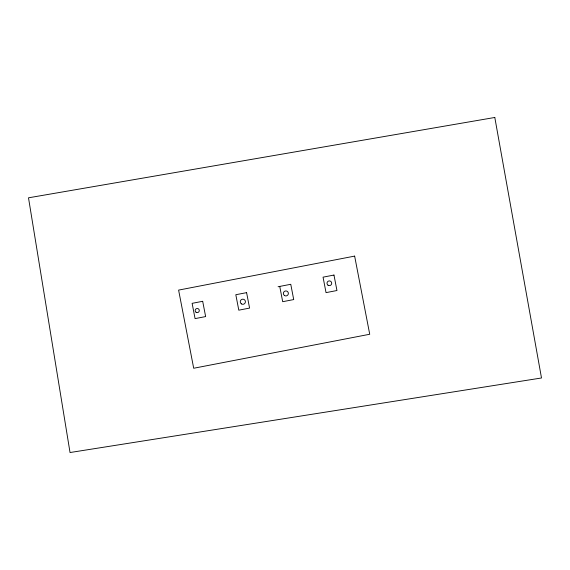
<?xml version="1.0" encoding="UTF-8"?>
<svg xmlns="http://www.w3.org/2000/svg" width="570" height="570" viewBox="0 0 570 570"><rect width="100%" height="100%" fill="white"/><g stroke="black" fill="none" stroke-linecap="round" stroke-linejoin="round"><path stroke-width="0.85" d="M278.082 286.738L290.764 284.295L293.714 299.571L282.692 301.701L279.742 286.418M354.64 256.108L178.609 290.102L193.693 368.249L369.723 334.255L354.64 256.108M333.97 275.054L323.055 277.163L326.04 292.631L336.956 290.522L333.97 275.054M246.596 292.645L235.816 294.726L238.802 310.173L249.582 308.092L246.596 292.645M202.685 301.302L192.118 303.34L195.068 318.616L205.635 316.578L202.685 301.302M494.803 117.47L28.5 197.811L70.032 452.53L541.5 377.981L494.803 117.47M284.466 295.509A2.501 2.501 0 0 0 288.37 293.614A2.501 2.501 0 0 0 284.779 291.185A2.501 2.501 0 0 0 284.466 295.509M241.395 303.881A2.579 2.579 0 0 0 245.413 301.929A2.579 2.579 0 0 0 241.716 299.428A2.579 2.579 0 0 0 241.395 303.881M196.08 312.26A2.059 2.059 0 0 0 199.286 310.7A2.059 2.059 0 0 0 196.329 308.698A2.059 2.059 0 0 0 196.08 312.26M328.042 285.221A2.358 2.358 0 0 0 331.712 283.433A2.358 2.358 0 0 0 328.327 281.145A2.358 2.358 0 0 0 328.042 285.221"/></g></svg>
